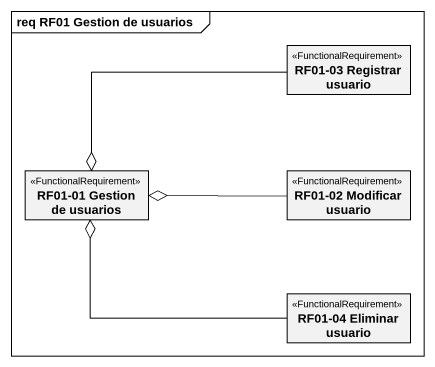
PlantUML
@startuml
mainframe req RF01 Gestion de usuarios
hide circle
hide empty members
class "RF01-03 Registrar usuario" as RF01_03_Registrar_usuario <<FunctionalRequirement>>
class "RF01-01 Gestion de usuarios" as RF01_01_Gestion_de_usuarios <<FunctionalRequirement>>
class "RF01-02 Modificar usuario" as RF01_02_Modificar_usuario <<FunctionalRequirement>>
class "RF01-04 Eliminar usuario" as RF01_04_Eliminar_usuario <<FunctionalRequirement>>
RF01_03_Registrar_usuario -left-o RF01_01_Gestion_de_usuarios
RF01_02_Modificar_usuario -left-o RF01_01_Gestion_de_usuarios
RF01_04_Eliminar_usuario -left-o RF01_01_Gestion_de_usuarios
@enduml
